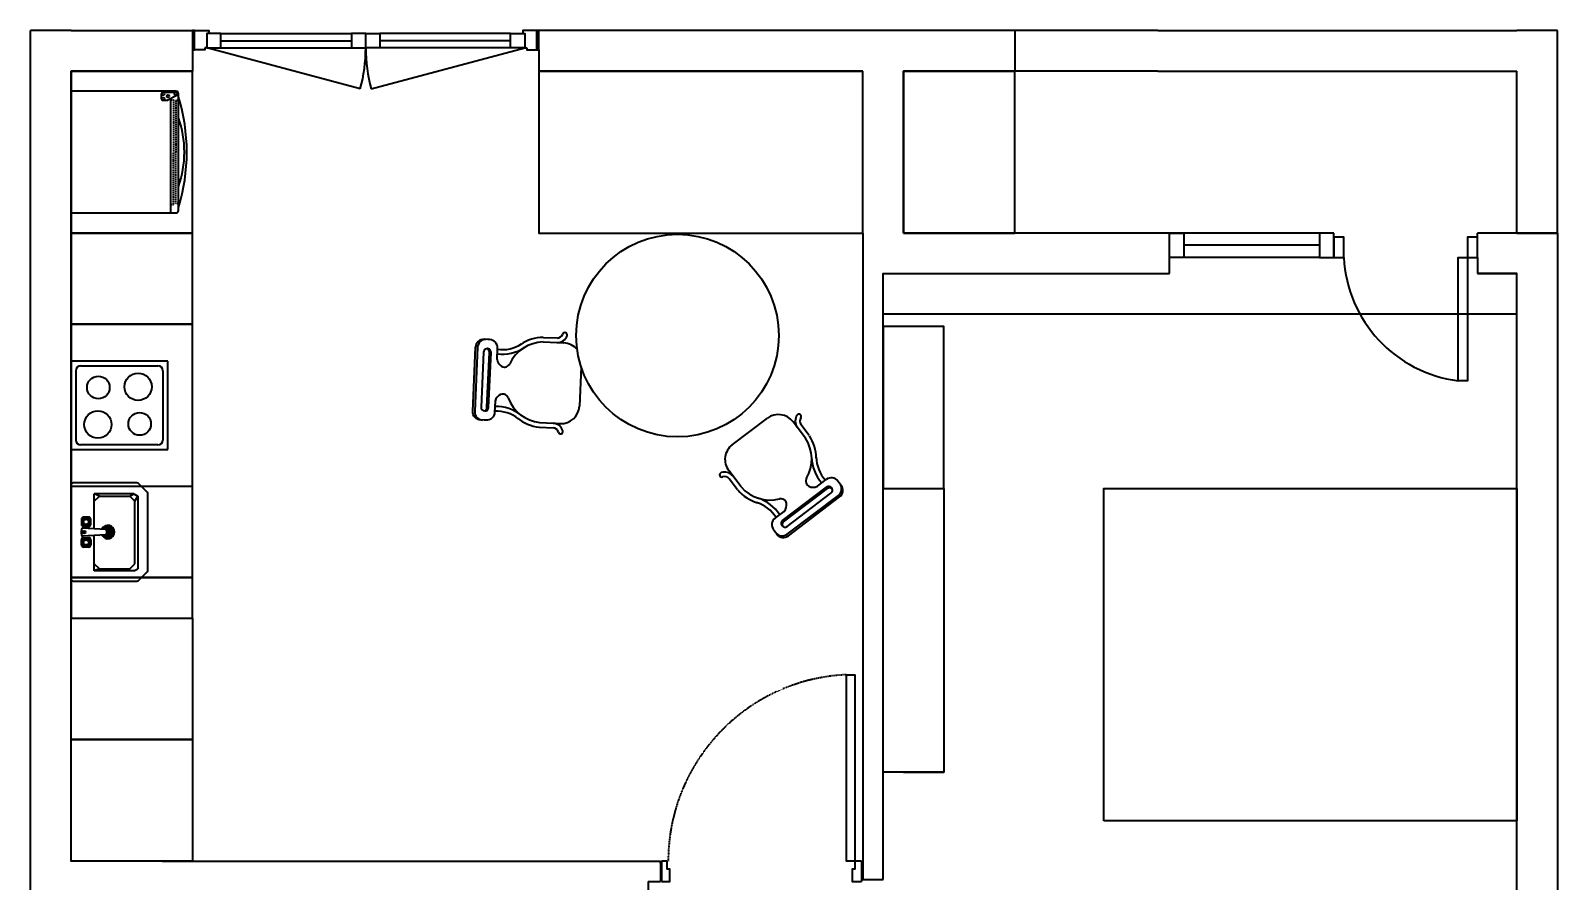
# Model space of a CAD drawing. Header units: inches. Extents: x 45199 to 52739, y 12417 to 21024.
# Drawn here: x 45199 to 52739, y 16824 to 21024 of the extents above; entities that cross this region are included whole.
import ezdxf

# ---------------------------------------------------------------- set-up
doc = ezdxf.new("R2010")
doc.units = ezdxf.units.IN
doc.header["$MEASUREMENT"] = 0
doc.linetypes.add('HIDDEN', pattern=[9.525, 6.35, -3.175])
doc.linetypes.add('HIDDEN4', pattern=[0.09375, 0.0625, -0.03125])
for name, color, linetype in [('AR doors', 4, 'Continuous'), ('AR windows', 4, 'Continuous'), ('freecads.com', 7, 'Continuous'), ('medium', 130, 'Continuous'), ('thick', 10, 'Continuous'), ('thin', 70, 'Continuous')]:
    doc.layers.add(name, color=color, linetype=linetype)
doc.styles.add('DIM', font='', dxfattribs={"height": 100})
doc.styles.get('DIM').set_extended_font_data('VNI-Helve-Condense')
doc.dimstyles.new('100', dxfattribs={"dimtxt": 100, "dimasz": 100, "dimexe": 100, "dimexo": 100, "dimgap": 100, "dimtad": 2, "dimdec": 0, "dimzin": 0, "dimdsep": 46, "dimtxsty": 'DIM', "dimblk": 'ARCHTICK', "dimcen": 100, "dimdle": 100, "dimadec": 0, "dimazin": 0, "dimtfac": 1, "dimtdec": 0, "dimtofl": 0, "dimtmove": 0, "dimatfit": 3, "dimldrblk": 'ARCHTICK', "dimfxl": 1, "dimtolj": 1, "dimtzin": 0, "dimarcsym": 0})

# ---------------------------------------------------------------- blocks, each defined once
blk = doc.blocks.new('A$C13FC179C')
for points in [[(993.9, 100), (920, 100), (920, 1020), (960, 1020), (960, 100), (960, 60), (947.8, 60), (947.8, 0), (993.9, 0)], [(6.1, 0), (46.1, 0), (46.1, 60), (33.9, 60), (33.9, 100), (6.1, 100)], [(6.1, 100), (6.1, 0)], [(993.9, 100), (993.9, 0)]]:
    blk.add_lwpolyline(points)
for points in [[(0, 10), (6.1, 10), (6.1, 90), (0, 90)], [(993.9, 10), (1000, 10), (1000, 90), (993.9, 90)]]:
    blk.add_lwpolyline(points, close=True)
at = {"linetype": 'HIDDEN4'}
blk.add_arc((960, 100), 920.9, 92.48955, 180, dxfattribs=at)
blk = doc.blocks.new('_ArchTick')
at = {"color": 0, "linetype": 'ByBlock', "const_width": 0.15}
blk.add_lwpolyline([(-0.5, -0.5), (0.5, 0.5)], dxfattribs=at)
blk = doc.blocks.new('*D13')
at = {"color": 0, "lineweight": -2, "transparency": 16777216}
for p, q in [((48309, 16734.4), (48309, 16533.3)), ((49309, 16734.4), (49309, 16533.3)), ((48209, 16633.3), (49409, 16633.3))]:
    blk.add_line(p, q, dxfattribs=at)
at = {"layer": 'DEFPOINTS', "color": 0, "transparency": 16777216}
for p in [(48309, 16834.4), (49309, 16834.4), (49309, 16633.3)]:
    blk.add_point(p, dxfattribs=at)
at = {"color": 0, "lineweight": -2, "transparency": 16777216, "xscale": 100, "yscale": 100, "zscale": 100, "rotation": 180}
blk.add_blockref('_ArchTick', (48309, 16633.3), dxfattribs=at)
at = {"color": 0, "lineweight": -2, "transparency": 16777216, "xscale": 100, "yscale": 100, "zscale": 100}
blk.add_blockref('_ArchTick', (49309, 16633.3), dxfattribs=at)
at = {"color": 0, "transparency": 16777216, "insert": (48809, 16483.3), "char_height": 100, "attachment_point": 5, "style": 'DIM'}
blk.add_mtext('\\A1;1000', dxfattribs=at)
blk = doc.blocks.new('W1710x95')
at = {"color": 8}
for points in [[(-855, -95), (-845, -95), (-845, 0), (-855, 0)], [(845, -95), (855, -95), (855, 0), (845, 0)]]:
    blk.add_lwpolyline(points, close=True, dxfattribs=at)
at = {"color": 3}
for points in [[(-795, -85), (-795, -95), (-845, -95), (-845, 0), (-775, 0), (-775, -15), (-785, -15), (-785, -85)], [(795, -85), (795, -95), (845, -95), (845, 0), (775, 0), (775, -15), (785, -15), (785, -85)], [(-785, -85), (-715, -85), (-715, -15), (-785, -15)], [(-70, -85), (0, -85), (0, -15), (-70, -15)], [(70, -85), (0, -85), (0, -15), (70, -15)], [(785, -85), (715, -85), (715, -15), (785, -15)]]:
    blk.add_lwpolyline(points, close=True, dxfattribs=at)
at = {"color": 0}
for points in [[(-715, -15), (-70, -15)], [(-715, -50), (-70, -50)], [(715, -15), (70, -15)], [(715, -50), (70, -50)], [(-715, -85), (-70, -85)], [(715, -85), (70, -85)]]:
    blk.add_lwpolyline(points, dxfattribs=at)
at = {"color": 8}
for points in [[(-26.7, -288.2), (-785, -85)], [(26.7, -288.2), (785, -85)]]:
    blk.add_lwpolyline(points, dxfattribs=at)
for centre, start, end in [((-785, -85), 345, 0), ((785, -85), 180, 195)]:
    blk.add_arc(centre, 785, start, end, dxfattribs=at)
blk = doc.blocks.new('W810x120')
at = {"color": 3}
for points in [[(-405, 0), (-335, 0), (-335, -120), (-405, -120)], [(405, 0), (335, 0), (335, -120), (405, -120)]]:
    blk.add_lwpolyline(points, close=True, dxfattribs=at)
at = {"color": 0}
for points in [[(335, 0), (-335, 0)], [(335, -60), (-335, -60)], [(335, -120), (-335, -120)]]:
    blk.add_lwpolyline(points, dxfattribs=at)
blk = doc.blocks.new('4')
at = {"color": 0}
for p, q in [((4306.8, 13717.7), (4306.8, 13647.3)), ((4371.3, 13717.7), (4306.8, 13717.7)), ((4310.3, 13654.4), (4310.3, 13710.7)), ((4364.2, 13714.2), (4313.8, 13714.2)), ((4367.8, 13710.7), (4367.8, 13654.4)), ((4371.3, 13647.3), (4371.3, 13717.7)), ((4306.8, 13647.3), (4371.3, 13647.3)), ((4364.2, 13650.9), (4313.8, 13650.9))]:
    blk.add_line(p, q, dxfattribs=at)
for centre, radius in [((4325.1, 13698.1), 9.95), ((4352, 13697.8), 8.23), ((4352.6, 13668.9), 9.94), ((4325.5, 13667.7), 8.23)]:
    blk.add_circle(centre, radius, dxfattribs=at)
for points in [[(4313.8, 13714.2), (4311.9, 13714.2), (4310.3, 13712.6), (4310.3, 13710.7)], [(4367.8, 13710.7), (4367.8, 13712.6), (4366.2, 13714.2), (4364.2, 13714.2)], [(4310.3, 13654.4), (4310.3, 13652.4), (4311.9, 13650.9), (4313.8, 13650.9)], [(4364.2, 13650.9), (4366.2, 13650.9), (4367.8, 13652.4), (4367.8, 13654.4)]]:
    blk.add_open_spline(points, degree=3, dxfattribs=at)
blk = doc.blocks.new('A$C4CB854FF')
at = {"linetype": 'Continuous'}
for p, q in [((0.4725, 0.38), (0.0125, 0.38)), ((0, 0.3675), (0, 0.0552)), ((0.485, 0.0552), (0.485, 0.3675)), ((0.05, 0.265), (0.2247, 0.265)), ((0.06, 0.24), (0.05, 0.265)), ((0.05, 0.07), (0.05, 0.265)), ((0.085, 0.265), (0.06, 0.24)), ((0.06, 0.24), (0.06, 0.09)), ((0.2591, 0.265), (0.43, 0.265)), ((0.395, 0.265), (0.42, 0.24)), ((0.42, 0.24), (0.43, 0.265)), ((0.42, 0.24), (0.42, 0.09)), ((0.43, 0.07), (0.43, 0.265)), ((0.06, 0.09), (0.085, 0.065)), ((0.42, 0.09), (0.395, 0.065)), ((0.42, 0.09), (0.43, 0.07)), ((0.0037, 0.0463), (0.0463, 0.0037)), ((0.05, 0.07), (0.06, 0.05)), ((0.42, 0.05), (0.06, 0.05)), ((0.085, 0.065), (0.395, 0.065)), ((0.395, 0.065), (0.42, 0.05)), ((0.43, 0.07), (0.42, 0.05)), ((0.4387, 0.0037), (0.4813, 0.0463)), ((0.0552, 0), (0.4298, 0))]:
    blk.add_line(p, q, dxfattribs=at)
for p, q in [((0.1677, 0.2932), (0.1677, 0.318)), ((0.1745, 0.2919), (0.1745, 0.3194)), ((0.1773, 0.3221), (0.2048, 0.3221)), ((0.1787, 0.329), (0.2034, 0.329)), ((0.2075, 0.3194), (0.2075, 0.2919)), ((0.2144, 0.318), (0.2144, 0.2932)), ((0.2279, 0.2104), (0.2213, 0.3235)), ((0.2337, 0.329), (0.2502, 0.329)), ((0.2625, 0.3235), (0.256, 0.2104)), ((0.2694, 0.318), (0.2694, 0.2932)), ((0.2763, 0.3194), (0.2763, 0.2919)), ((0.3065, 0.3221), (0.279, 0.3221)), ((0.3052, 0.329), (0.2804, 0.329)), ((0.3093, 0.2919), (0.3093, 0.3194)), ((0.3162, 0.2932), (0.3162, 0.318)), ((0.2048, 0.2891), (0.1773, 0.2891)), ((0.2034, 0.2822), (0.1787, 0.2822)), ((0.279, 0.2891), (0.3065, 0.2891)), ((0.2804, 0.2822), (0.3052, 0.2822)), ((0.2152, 0.1984), (0.2694, 0.1984)), ((0.2297, 0.2066), (0.2165, 0.2066)), ((0.2681, 0.1901), (0.2165, 0.1901)), ((0.2272, 0.2149), (0.2208, 0.2149)), ((0.2638, 0.1819), (0.2208, 0.1819)), ((0.2533, 0.1736), (0.2313, 0.1736)), ((0.2505, 0.2052), (0.2334, 0.2052)), ((0.2681, 0.2066), (0.2541, 0.2066)), ((0.2638, 0.2149), (0.2566, 0.2149))]:
    blk.add_line(p, q)
for centre, radius in [((0.191, 0.3056), 0.0165), ((0.191, 0.3056), 0.0127), ((0.2419, 0.3152), 0.00688), ((0.2419, 0.3152), 0.00344), ((0.2928, 0.3056), 0.0165), ((0.2928, 0.3056), 0.0127)]:
    blk.add_circle(centre, radius)
for centre, start, end in [((0.0125, 0.3675), 90, 180), ((0.4725, 0.3675), 0, 90), ((0.0125, 0.0552), 180, 225), ((0.0552, 0.0125), 225, 270), ((0.4298, 0.0125), 270, 315), ((0.4725, 0.0552), 315, 0)]:
    blk.add_arc(centre, 0.0125, start, end, dxfattribs=at)
for centre, radius, start, end in [((0.1787, 0.318), 0.011, 90, 180), ((0.1773, 0.3194), 0.00275, 90, 180), ((0.2034, 0.318), 0.011, 0, 90), ((0.2048, 0.3194), 0.00275, 360, 90), ((0.2329, 0.314), 0.015, 87.19754, 140.72744), ((0.2509, 0.314), 0.015, 39.27256, 92.80246), ((0.2804, 0.318), 0.011, 90, 180), ((0.279, 0.3194), 0.00275, 90, 180), ((0.3052, 0.318), 0.011, 0, 90), ((0.3065, 0.3194), 0.00275, 360, 90), ((0.1787, 0.2932), 0.011, 180, 270), ((0.1773, 0.2919), 0.00275, 180, 270), ((0.2034, 0.2932), 0.011, 270, 0), ((0.2048, 0.2919), 0.00275, 270, 0), ((0.2423, 0.1984), 0.033, 118.68833, 62.86857), ((0.2804, 0.2932), 0.011, 180, 270), ((0.279, 0.2919), 0.00275, 180, 270), ((0.3052, 0.2932), 0.011, 270, 360), ((0.3065, 0.2919), 0.00275, 270, 0), ((0.2423, 0.1984), 0.0271, 124.77581, 57.22467), ((0.2334, 0.2107), 0.0055, 183.3274, 270), ((0.2505, 0.2107), 0.0055, 270, 356.6726)]:
    blk.add_arc(centre, radius, start, end)

msp = doc.modelspace()

# ---------------------------------------------------------------- linework, layer by layer
for p, q in [((47730.8, 19486.9), (47832.5, 19482.3)), ((47731.8, 19509.5), (47799.3, 19506.5)), ((47917.9, 19364.9), (47909.2, 19170.7)), ((47713, 19088.8), (47814.7, 19084.2)), ((48664.2, 18979.2), (48837.5, 19110.4)), ((49025.8, 19011.7), (48964.3, 19092.9)), ((49043.8, 19025.4), (49003.1, 19079.2)), ((47712, 19066.2), (47779.5, 19063.2)), ((48708.1, 18771.2), (48646.6, 18852.3)), ((48690, 18757.5), (48649.2, 18811.4)), ((49084.4, 18774.8), (49128.6, 18808.3)), ((48912.9, 18606.4), (49128.8, 18769.8)), ((48917.9, 18599.7), (49133.8, 18763.2)), ((48935.3, 18576.7), (49151.3, 18740.1)), ((48935.3, 18538.5), (49188, 18729.8)), ((48941.5, 18530.3), (49194.2, 18721.7)), ((48875.9, 18617), (48920.1, 18650.5))]:
    msp.add_line(p, q)
msp.add_lwpolyline([(52294, 19904), (52294, 19295.6), (52249, 19295.6), (52249, 19904)], close=True)
for points in [[(47520.4, 19227.3, 0.253592), (47493.3, 19194.9), (47490.8, 19139.5, -0.414214), (47448.3, 19100.6), (47439.3, 19101), (47421.2, 19101.8, -0.414214), (47382.3, 19144.3), (47396.4, 19461)], [(47449.1, 19499.4, 0.414214), (47406.6, 19460.5), (47392.5, 19143.8, 0.414214), (47431.4, 19101.3)], [(47437.5, 19146.8, 0.3491), (47452.8, 19164.3), (47464.8, 19434.8, 0.3491), (47451.2, 19453.6)], [(47502.5, 19400.7), (47504.9, 19456.1, 0.414214), (47466, 19498.7), (47457, 19499.1), (47438.9, 19499.9)]]:
    msp.add_lwpolyline(points, format="xyb")
msp.add_lwpolyline([(47436, 19436.1), (47423.9, 19165.6, 1), (47461.1, 19163.9), (47473.2, 19434.4, 1)], format="xyb", close=True)
for points in [[(49202.1, 18778.7), (49191.2, 18793.2), (49185.7, 18800.4)], [(48884.4, 18538.2), (48873.5, 18552.7), (48868, 18559.9)]]:
    msp.add_lwpolyline(points)
for centre, radius, start, end in [((52330.2, 19937.6), 647.1, 182.98032, 262.7891), ((47837.8, 19521.8), 11.3, 339.47343, 159.47343), ((47437.1, 19459.1), 40.8, 87.44979, 177.44979), ((47528.8, 19621), 194.6, 262.58281, 303.5242), ((47528.8, 19621), 172, 261.94018, 303.5242), ((47735.6, 19298.1), 188.8, 91.46777, 154.58196), ((47735.6, 19298.1), 211.5, 91.46777, 123.35875), ((47799.4, 19536.1), 52.3, 269.77993, 339.47343), ((47799.4, 19536.1), 29.7, 269.77993, 339.47343), ((47828.4, 19391.9), 90.6, 39.24121, 87.44979), ((47546.6, 19405.6), 44.4, 186.30891, 243.22805), ((47539.4, 19391.3), 28.4, 243.22805, 334.58196), ((47530.9, 19200.9), 28.4, 20.31762, 111.67153), ((47500, 18973.2), 194.6, 51.37538, 92.31677), ((47734.6, 19276.4), 188.8, 200.31762, 263.43181), ((47818.8, 19174.7), 90.6, 267.44979, 357.44979), ((47500, 18973.2), 172, 51.37538, 92.9594), ((47734.6, 19276.4), 211.5, 231.54083, 263.43181), ((47777, 19033.6), 52.3, 15.42615, 85.11965), ((48892.1, 19038.2), 90.6, 37.12521, 127.12521), ((49027.4, 19096.1), 52.3, 145.10157, 214.79507), ((48993.8, 19119.6), 11.3, 325.10157, 145.10157), ((49027.4, 19096.1), 29.7, 145.10157, 214.79507), ((47777, 19033.6), 29.7, 15.42615, 85.11965), ((47816.5, 19044.5), 11.3, 195.42615, 15.42615), ((48867.6, 18908.5), 188.8, 329.99304, 33.10723), ((48867.6, 18908.5), 211.5, 1.21625, 33.10723), ((48718.8, 18907), 90.6, 127.12521, 217.12521), ((49250.8, 18921.5), 194.6, 181.0508, 221.99219), ((49250.8, 18921.5), 172, 181.0508, 222.63482), ((48612.9, 18831.2), 11.3, 109.14885, 289.14885), ((48626.3, 18792.5), 52.3, 39.45535, 109.14885), ((48626.3, 18792.5), 29.7, 39.45535, 109.14885), ((49055.7, 18799.9), 28.4, 149.99304, 241.34695), ((49063.4, 18813.9), 44.4, 241.34695, 298.26609), ((49153.2, 18775.8), 40.8, 37.12521, 127.12521), ((49163.4, 18762.3), 40.8, 307.12521, 37.12521), ((49169.6, 18754.2), 40.8, 307.12521, 37.12521), ((48850.3, 18895.4), 211.5, 221.14319, 253.03417), ((48850.3, 18895.4), 188.8, 221.14319, 284.25738), ((48733.8, 18530.1), 194.6, 32.25823, 73.19962), ((48903.8, 18684.9), 28.4, 12.90347, 104.25738), ((49140, 18755), 18.6, 307.12521, 127.12521), ((49145.1, 18748.3), 18.6, 50.14876, 127.12521), ((48733.8, 18530.1), 172, 31.6156, 73.19962), ((48888.2, 18681.3), 44.4, 315.98433, 12.90347), ((48900.5, 18584.5), 40.8, 127.12521, 217.12521), ((48924.1, 18591.6), 18.6, 127.12521, 307.12521), ((48929.2, 18584.9), 18.6, 127.12521, 204.10166), ((48910.7, 18571), 40.8, 217.12521, 307.12521), ((48916.9, 18562.8), 40.8, 217.12521, 307.12521)]:
    msp.add_arc(centre, radius, start, end)
at = {"layer": 'AR doors', "color": 3}
for points in [[(51634, 19904), (51684, 19904), (51684, 20004), (51634, 20004)], [(52294, 19904), (52344, 19904), (52344, 20004), (52294, 20004)]]:
    msp.add_lwpolyline(points, close=True, dxfattribs=at)
at = {"layer": 'freecads.com'}
for p, q in [((45918, 20724), (45399, 20724)), ((45399, 20724), (45399, 20124)), ((45845.7, 20687.3), (45845.7, 20712.2)), ((45853.6, 20720.1), (45917, 20720.1)), ((45873.6, 20679.4), (45853.6, 20679.4)), ((45920.8, 20704.2), (45877.4, 20680.4)), ((45888.2, 20724), (45915.4, 20724)), ((45918, 20724), (45890.8, 20724)), ((45890.8, 20724), (45890.8, 20720.1)), ((45890.8, 20687.8), (45890.8, 20124)), ((45924.9, 20712.2), (45924.9, 20711.1)), ((45929, 20135), (45929, 20712.9)), ((45929, 20135), (45929, 20712.9)), ((45399, 20124), (45918, 20124)), ((45890.8, 20124), (45918, 20124))]:
    msp.add_line(p, q, dxfattribs=at)
at = {"layer": 'freecads.com', "linetype": 'HIDDEN'}
for p, q in [((45890.8, 20682), (45905.6, 20682)), ((45905.6, 20682), (45905.6, 20424)), ((45929, 20678.2), (45915.8, 20678.2)), ((45915.8, 20678.2), (45915.8, 20424)), ((45905.6, 20165.9), (45905.6, 20424)), ((45915.8, 20169.7), (45915.8, 20424)), ((45890.8, 20165.9), (45905.6, 20165.9)), ((45929, 20169.7), (45915.8, 20169.7))]:
    msp.add_line(p, q, dxfattribs=at)
at = {"layer": 'freecads.com'}
for centre, radius in [((45853.6, 20712.2), 6.63), ((45853.6, 20687.3), 6.63), ((45877.6, 20699.8), 6.63), ((45917, 20712.2), 6.98)]:
    msp.add_circle(centre, radius, dxfattribs=at)
for centre, radius, start, end in [((45853.6, 20712.2), 7.88, 90, 180), ((45853.6, 20687.3), 7.88, 180, 270), ((45873.6, 20687.3), 7.88, 270, 298.74057), ((45917, 20712.2), 7.88, 360, 90), ((45918, 20712.9), 11, 360, 90), ((45918, 20712.9), 11, 360, 90), ((45917, 20711.1), 7.88, 298.74057, 360), ((45059.7, 20424), 911.2, 342.55459, 17.44541), ((45462.3, 20424), 496.5, 340.07703, 19.92297), ((45918, 20135), 11, 270, 360), ((45918, 20135), 11, 270, 360)]:
    msp.add_arc(centre, radius, start, end, dxfattribs=at)
at = {"layer": 'medium'}
for p, q in [((50766.3, 21024), (50059, 21024)), ((50059, 21024), (50059, 20824)), ((50766.3, 21024), (52539, 21024)), ((52739, 21024), (52539, 21024)), ((52739, 20024), (52739, 21024)), ((50766.3, 20824), (50059, 20824)), ((50766.3, 20824), (52539, 20824)), ((52539, 20024), (52539, 20824)), ((52539, 20024), (52739, 20024))]:
    msp.add_line(p, q, dxfattribs=at)
at = {"layer": 'thick'}
for p, q in [((45199, 15150.6), (45199, 21024)), ((45399, 21024), (45199, 21024)), ((45399, 21024), (45999.2, 21024)), ((50059, 21024), (47709.2, 21024)), ((50059, 21024), (50059, 20824)), ((45999.2, 20929), (45999.2, 20824)), ((47709.2, 20929), (47709.2, 20824)), ((45399, 20824), (45999, 20824)), ((45999, 20824), (45999.2, 20824)), ((47709.2, 20824), (49309, 20824)), ((49309, 20024), (49309, 20824)), ((49509, 20024), (49509, 20824)), ((49509, 20824), (50059, 20824)), ((49309, 20024), (49309, 16834.4)), ((52344, 19904), (52344, 20024)), ((52739, 20024), (52539, 20024)), ((52739, 20024), (52739, 15729)), ((50824, 19824), (50824, 19904)), ((52344, 19904), (52344, 19824)), ((52539, 16024), (52539, 18764)), ((45849, 16924), (45399, 16924)), ((48309, 16914.4), (48309, 16924.1)), ((48249, 16824.2), (48309, 16824.4)), ((48309, 16834.4), (48309, 16824.4)), ((49309, 16834.4), (49409, 16834.4))]:
    msp.add_line(p, q, dxfattribs=at)
for points in [[(45399, 16924), (45399, 17524), (45399, 18124), (45399, 18324), (45399, 18774), (45399, 19574), (45399, 20024), (45399, 20824)], [(51634, 20024), (49509, 20024)], [(52539, 20024), (52344, 20024)], [(49409, 16834.4), (49409, 19624), (49409, 19824), (50824, 19824)], [(52539, 18764), (52539, 19624), (52539, 19824), (52344, 19824)], [(52344, 19824), (52539, 19824)], [(45849, 16924), (48249, 16924), (48309, 16924.1)], [(48249, 16824.2), (48249, 16824), (48249, 16634)]]:
    msp.add_lwpolyline(points, dxfattribs=at)
at = {"layer": 'thin'}
for p, q in [((52539, 19624), (49409, 19624)), ((49509, 17364), (49709, 17364))]:
    msp.add_line(p, q, dxfattribs=at)
for points in [[(45399, 20024), (45999, 20024), (45999, 20824), (45399, 20824)], [(49509, 20024), (50059, 20024), (50059, 20824), (49509, 20824)], [(49709, 18764), (49709, 19564), (49409, 19564), (49409, 18764)], [(49409, 17364), (49409, 18764), (49709, 18764), (49709, 17364)], [(50499, 17124), (50499, 18764), (52539, 18764), (52539, 17124)], [(45399, 18124), (45999, 18124), (45999, 17524), (45399, 17524)], [(45399, 17524), (45999, 17524), (45999, 16924), (45399, 16924)]]:
    msp.add_lwpolyline(points, close=True, dxfattribs=at)
for points in [[(49309, 20824), (47709, 20824), (47709, 20024), (49309, 20024), (49309, 20824)], [(45999, 19574), (45999, 20024), (45399, 20024), (45399, 19574), (45999, 19574)], [(45999, 18774), (45999, 19574), (45399, 19574), (45399, 18774)], [(45999, 18324), (45999, 18774), (45399, 18774), (45399, 18324), (45999, 18324)], [(45999, 18124), (45999, 18324), (45399, 18324), (45399, 18124), (45999, 18124)]]:
    msp.add_lwpolyline(points, dxfattribs=at)
msp.add_circle((48393.8, 19518.4), 500, dxfattribs=at)

# ---------------------------------------------------------------- block references
at = {"xscale": 6.780891141337879, "yscale": 6.780891141337879, "zscale": 6.780891141337879, "rotation": 90}
msp.add_blockref('4', (138417.2, -10248.6), dxfattribs=at)
at = {"color": 7, "xscale": 1000, "yscale": 1000, "zscale": 1000, "rotation": 90}
msp.add_blockref('A$C4CB854FF', (45779, 18306.5), dxfattribs=at)
msp.add_blockref('A$C13FC179C', (48309, 16824.4))
at = {"layer": 'AR windows'}
for name, p in [('W1710x95', (46854.2, 21024)), ('W810x120', (51229, 20024))]:
    msp.add_blockref(name, p, dxfattribs=at)

# ---------------------------------------------------------------- dimensions: what is measured, and where the dimension line sits
dim = msp.add_linear_dim(base=(49309, 16633.3), p1=(48309, 16834.4), p2=(49309, 16834.4), dimstyle='100')
dim.commit()
dim.dimension.update_dxf_attribs({"geometry": '*D13', "text_midpoint": (48809, 16483.3)})

doc.saveas('drawing.dxf')
